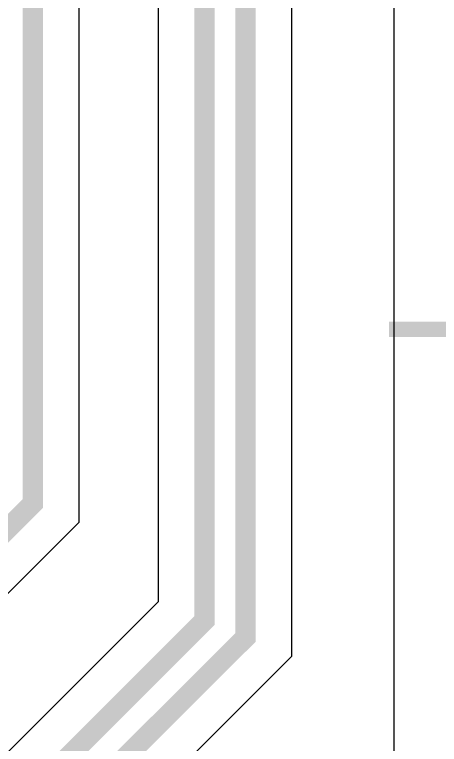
# Model space of a CAD drawing. Extents: x 0 to 323, y 0 to 320.
# Drawn here: x 20.38 to 24.53, y 243.88 to 251.02 of the extents above; entities that cross this region are included whole.
import ezdxf

# ---------------------------------------------------------------- set-up
doc = ezdxf.new("R2010")
doc.units = 0
doc.header["$MEASUREMENT"] = 0
doc.layers.add('ETCH_INT1', color=4, linetype='CONTINUOUS')
doc.layers.add('ETCH_TOP', color=2, linetype='CONTINUOUS')

msp = doc.modelspace()

# ---------------------------------------------------------------- linework, layer by layer
at = {"layer": 'ETCH_INT1'}
for points, format in [([(141.7552, 268.6655, 0.2, 0.2, 0), (141.3826, 269.0381, 0.2, 0.2, 0), (141.3826, 269.5812, 0.2, 0.2, 0), (140.3883, 270.5755, 0.2, 0.2, 0), (135.7469, 270.5755, 0.2, 0.2, 0), (129.2169, 264.0455, 0.2, 0.2, 0), (128.4969, 264.0455, 0.2, 0.2, 0), (126.9269, 262.4755, 0.2, 0.2, 0), (116.6469, 262.4755, 0.2, 0.2, 0), (111.8269, 257.6555, 0.2, 0.2, 0), (83.964, 257.6555, 0.2, 0.2, 0), (83.914, 257.7055, 0.2, 0.2, 0), (42.8583, 257.7055, 0.2, 0.2, 0), (40.6583, 259.9055, 0.2, 0.2, 0), (32.1183, 259.9055, 0.2, 0.2, 0), (31.2883, 260.7355, 0.2, 0.2, 0), (24.2869, 260.7355, 0.2, 0.2, 0), (22.2326, 258.6812, 0.2, 0.2, 0), (22.2326, 245.0912, 0.2, 0.2, 0), (17.6669, 240.5255, 0.2, 0.2, 0), (12.0269, 240.5255, 0.2, 0.2, 0), (11.4768, 239.9755, 0.2, 0.2, 0), (10.0426, 239.9755, 0.2, 0.2, 0), (8.9926, 238.9255, 0.2, 0.2, 0)], "xyseb"), ([(10.9926, 238.9255, 0.2, 0.2, 0), (12.1926, 240.1255, 0.2, 0.2, 0), (17.8326, 240.1255, 0.2, 0.2, 0), (22.6326, 244.9255, 0.2, 0.2, 0), (22.6326, 258.5155, 0.2, 0.2, 0), (24.4526, 260.3355, 0.2, 0.2, 0), (31.1226, 260.3355, 0.2, 0.2, 0), (31.9526, 259.5055, 0.2, 0.2, 0), (40.4926, 259.5055, 0.2, 0.2, 0), (42.6926, 257.3055, 0.2, 0.2, 0), (83.7483, 257.3055, 0.2, 0.2, 0), (83.7983, 257.2555, 0.2, 0.2, 0), (111.9926, 257.2555, 0.2, 0.2, 0), (116.8126, 262.0755, 0.2, 0.2, 0), (127.0926, 262.0755, 0.2, 0.2, 0), (128.6626, 263.6455, 0.2, 0.2, 0), (129.3826, 263.6455, 0.2, 0.2, 0), (135.9126, 270.1755, 0.2, 0.2, 0), (140.2226, 270.1755, 0.2, 0.2, 0), (140.9826, 269.4155, 0.2, 0.2, 0), (140.9826, 269.038, 0.2, 0.2, 0), (140.6101, 268.6655, 0.2, 0.2, 0)], "xyseb"), ([(91.8112, 262.8055, 0.2, 0.2, 0), (79.3112, 262.8055, 0.2, 0.2, 0), (79.1612, 262.9555, 0.2, 0.2, 0), (74.764, 262.9555, 0.2, 0.2, 0), (74.274, 262.4655, 0.2, 0.2, 0), (64.0726, 262.4655, 0.2, 0.2, 0), (63.6827, 262.8555, 0.2, 0.2, 0), (60.0126, 262.8555, 0.2, 0.2, 0), (58.9426, 261.7855, 0.2, 0.2, 0), (56.6826, 261.7855, 0.2, 0.2, 0), (55.5826, 262.8855, 0.2, 0.2, 0), (45.3926, 262.8855, 0.2, 0.2, 0), (44.0326, 261.5255, 0.2, 0.2, 0), (34.7326, 261.5255, 0.2, 0.2, 0), (33.7126, 262.5455, 0.2, 0.2, 0), (23.1426, 262.5455, 0.2, 0.2, 0), (20.5526, 259.9555, 0.2, 0.2, 0), (20.5526, 246.2355, 0.2, 0.2, 0), (15.7626, 241.4455, 0.2, 0.2, 0), (11.5126, 241.4455, 0.2, 0.2, 0), (10.9926, 240.9255, 0.2, 0.2, 0)], "xyseb"), ([(44.219, 261.0754), (34.5462, 261.0754), (34.2746, 261.347, -5.030577), (34.0041, 261.6175), (33.5262, 262.0954), (30.1278, 262.0954, -2.169942), (29.3674, 262.0954), (23.329, 262.0954), (23.1387, 261.905, -2.587485), (22.6631, 261.4294), (21.0027, 259.7691), (21.0027, 246.0491), (15.949, 240.9954), (11.8398, 240.9954, -0.005838), (11.8412, 240.9756), (17.4805, 240.9756), (21.7825, 245.2776), (21.7825, 258.8676), (24.1005, 261.1856), (31.4747, 261.1856), (32.3047, 260.3556), (40.8447, 260.3556)], "xyb"), ([(40.3062, 259.0554), (36.6897, 259.0554, -1.362386), (35.7355, 259.0554), (31.7662, 259.0554), (30.9362, 259.8854), (24.639, 259.8854), (24.5953, 259.8416, -3.553636), (24.2265, 259.4728), (23.0827, 258.3291), (23.0827, 244.7391), (18.019, 239.6754)], "xyb")]:
    msp.add_lwpolyline(points, format=format, dxfattribs=at)
at = {"layer": 'ETCH_TOP'}
for points, format in [([(24.0875, 243.5556), (24.0875, 251.5554), (21.5125, 251.5554), (21.5125, 255.4056), (24.1127, 255.4056), (24.1127, 255.2206), (26.4377, 255.2206), (26.4377, 254.7424, -0.809311), (26.4377, 253.5686), (26.4377, 253.5056), (28.1197, 253.5056), (29.4162, 252.2091, -0.198912), (29.5627, 251.8555), (29.5627, 251.8055, -0.814673), (28.6034, 251.6075), (27.7055, 252.5054), (26.4377, 252.5054), (26.4377, 252.3924, -0.809311), (26.4377, 251.2186), (26.4377, 247.2706), (26.4976, 247.2706, -1), (26.4976, 246.0704), (26.4377, 246.0704), (26.4377, 242.4056)], "xyb"), ([(24.0368, 247.9405, 0.15, 0.15, 0), (25.2626, 247.9405, 0.15, 0.15, 0)], "xyseb")]:
    msp.add_lwpolyline(points, format=format, dxfattribs=at)

doc.saveas('drawing.dxf')
